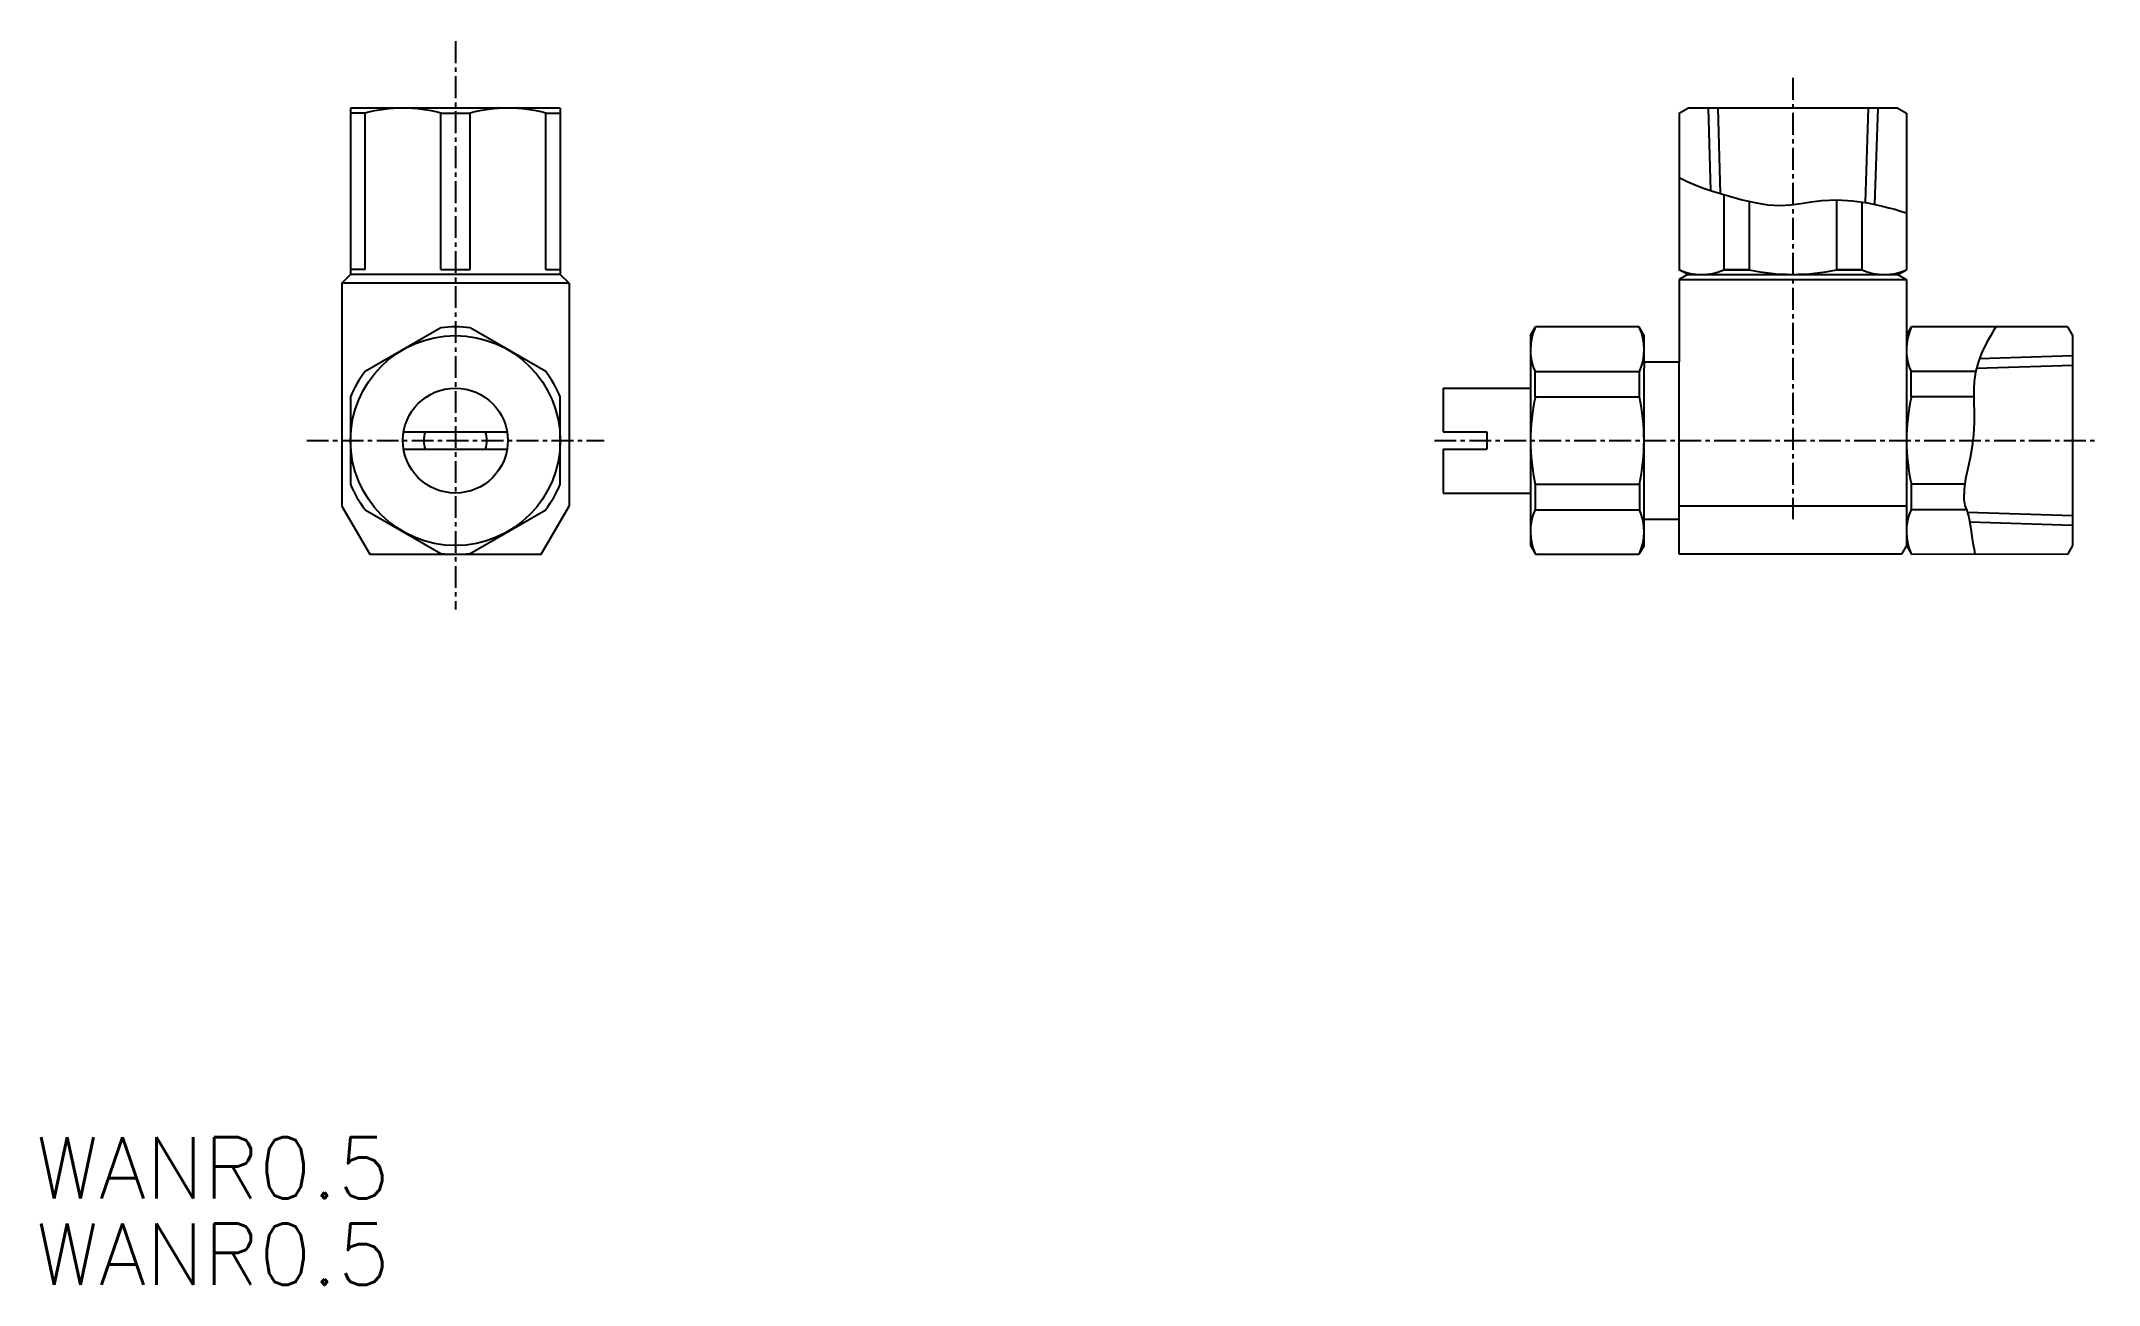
# Model space of a CAD drawing. Extents: x -162 to -45, y -33 to 38.
import ezdxf

# ---------------------------------------------------------------- set-up
doc = ezdxf.new("R2010")
doc.units = 0
doc.linetypes.add('CENTER', pattern=[2, 1.25, -0.25, 0.25, -0.25])
doc.layers.get('0').update_dxf_attribs({"linetype": 'CONTINUOUS'})
doc.layers.add('CENTER', color=1, linetype='CENTER')
doc.layers.add('FIG_3', color=7, linetype='CONTINUOUS')
doc.styles.get("Standard").update_dxf_attribs({"font": 'txt', "bigfont": 'bigfont'})

# ---------------------------------------------------------------- blocks, each defined once
blk = doc.blocks.new('$$$KIGO_3')
at = {"layer": 'FIG_3'}
for p, q in [((1.250834, 28.675508), (1.828185, 27.675508)), ((1.828185, 3.675508), (1.249698, 2.673539))]:
    blk.add_line(p, q, dxfattribs=at)
blk = doc.blocks.new('$$$KIGO_13')
at = {"layer": 'FIG_3'}
for centre in [(-121.002309, 36.345381), (-109.002309, 36.345381)]:
    blk.add_arc(centre, 17.330127, 75.530699, 104.469301, dxfattribs=at)

msp = doc.modelspace()

# ---------------------------------------------------------------- linework, layer by layer
at = {"color": 7}
for p, q in [((-132.78, 34.18), (-144.78, 34.18)), ((-144.78, 34.18), (-144.78, 24.68)), ((-132.78, 34.18), (-132.78, 24.68)), ((-68.8, 33.89), (-68.3, 34.18)), ((-56.3, 34.18), (-68.3, 34.18)), ((-66.6, 34.18), (-66.45, 29.31)), ((-58, 34.18), (-58.17, 28.8)), ((-56.3, 34.18), (-55.8, 33.89)), ((-143.94, 33.9), (-144.78, 33.9)), ((-143.94, 24.95), (-143.94, 33.9)), ((-139.61, 24.95), (-139.61, 33.9)), ((-139.61, 33.9), (-137.94, 33.9)), ((-137.94, 24.95), (-137.94, 33.9)), ((-133.61, 24.95), (-133.61, 33.9)), ((-133.61, 33.9), (-132.78, 33.9)), ((-68.8, 33.89), (-68.8, 24.94)), ((-55.8, 33.89), (-55.8, 24.94)), ((-66.25, 29.25), (-66.25, 24.94)), ((-64.8, 28.85), (-64.8, 24.94)), ((-59.8, 28.94), (-59.8, 24.94)), ((-58.36, 28.82), (-58.36, 24.94)), ((-143.94, 24.95), (-144.78, 24.95)), ((-139.61, 24.95), (-137.94, 24.95)), ((-133.61, 24.95), (-132.78, 24.95)), ((-68.3, 24.68), (-68.8, 24.94)), ((-64.8, 24.94), (-66.25, 24.94)), ((-58.36, 24.94), (-59.8, 24.94)), ((-56.3, 24.68), (-55.8, 24.94)), ((-145.28, 24.18), (-144.78, 24.68)), ((-145.28, 24.18), (-145.28, 11.43)), ((-132.28, 24.18), (-145.28, 24.18)), ((-132.78, 24.68), (-144.78, 24.68)), ((-132.28, 24.18), (-132.78, 24.68)), ((-132.28, 24.18), (-132.28, 11.43)), ((-68.3, 24.68), (-68.8, 24.39)), ((-68.8, 24.39), (-68.8, 19.68)), ((-68.8, 24.39), (-55.8, 24.39)), ((-68.3, 24.68), (-56.3, 24.68)), ((-56.3, 24.68), (-55.8, 24.39)), ((-55.8, 24.39), (-55.8, 15.18)), ((-139.61, 21.62), (-143.94, 19.12)), ((-133.61, 19.12), (-137.94, 21.62)), ((-77.3, 21.18), (-77.02, 21.68)), ((-71.09, 21.68), (-77.02, 21.68)), ((-70.8, 21.18), (-71.09, 21.68)), ((-55.8, 21.18), (-55.52, 21.68)), ((-46.59, 21.68), (-55.52, 21.68)), ((-77.3, 21.18), (-77.3, 15.18)), ((-70.8, 19.68), (-70.8, 21.18)), ((-46.3, 9.18), (-46.3, 21.18)), ((-77.04, 19.12), (-71.07, 19.12)), ((-77.03, 17.68), (-77.04, 19.12)), ((-71.07, 17.68), (-71.07, 19.12)), ((-70.8, 19.68), (-70.8, 19.33)), ((-70.8, 19.68), (-68.8, 19.68)), ((-70.8, 9.18), (-70.8, 19.33)), ((-68.8, 8.68), (-68.8, 19.68)), ((-51.85, 19.12), (-55.54, 19.12)), ((-55.53, 17.68), (-55.54, 19.12)), ((-46.3, 19.48), (-51.8, 19.3)), ((-144.78, 17.68), (-144.78, 12.68)), ((-132.78, 12.68), (-132.78, 17.68)), ((-82.3, 18.18), (-77.3, 18.18)), ((-82.3, 18.18), (-82.3, 15.68)), ((-77.03, 17.68), (-71.07, 17.68)), ((-51.96, 17.68), (-55.53, 17.68)), ((-141.73, 15.68), (-135.82, 15.68)), ((-82.3, 15.68), (-79.81, 15.68)), ((-79.81, 15.68), (-79.81, 14.68)), ((-141.73, 14.68), (-135.82, 14.68)), ((-82.3, 14.68), (-79.81, 14.68)), ((-82.3, 14.68), (-82.3, 12.18)), ((-77.3, 15.18), (-77.3, 9.18)), ((-55.8, 15.18), (-55.8, 9.18)), ((-82.3, 12.18), (-77.3, 12.18)), ((-77.04, 12.68), (-71.07, 12.68)), ((-77.04, 12.68), (-77.04, 11.23)), ((-71.07, 12.68), (-71.07, 11.23)), ((-55.53, 12.68), (-55.54, 11.23)), ((-52.48, 12.68), (-55.53, 12.68)), ((-145.28, 11.43), (-143.68, 8.68)), ((-143.94, 11.23), (-139.61, 8.73)), ((-137.94, 8.73), (-133.61, 11.23)), ((-133.87, 8.68), (-132.28, 11.43)), ((-77.04, 11.23), (-71.07, 11.23)), ((-70.8, 10.68), (-68.8, 10.68)), ((-55.8, 11.43), (-68.8, 11.43)), ((-52.37, 11.23), (-55.54, 11.23)), ((-46.3, 10.88), (-52.32, 11.06)), ((-143.68, 8.68), (-133.87, 8.68)), ((-77.3, 9.18), (-77.01, 8.68)), ((-77.01, 8.68), (-71.1, 8.68)), ((-70.8, 9.18), (-71.1, 8.68)), ((-56.09, 8.68), (-68.8, 8.68)), ((-55.8, 9.18), (-56.09, 8.68)), ((-55.8, 9.18), (-55.51, 8.68)), ((-46.59, 8.67), (-55.51, 8.68))]:
    msp.add_line(p, q, dxfattribs=at)
at = {"color": 3, "linetype": 'CONTINUOUS'}
for p, q in [((-67.15, 34.18), (-67.01, 29.48)), ((-57.45, 34.18), (-57.63, 28.69)), ((-46.3, 20.03), (-51.64, 19.86)), ((-46.3, 10.33), (-52.19, 10.51))]:
    msp.add_line(p, q, dxfattribs=at)
at = {"color": 7, "linetype": 'CONTINUOUS'}
for p, q in [((-66.25, 24.94), (-64.8, 24.94)), ((-59.8, 24.94), (-58.36, 24.94))]:
    msp.add_line(p, q, dxfattribs=at)
at = {"color": 3, "linetype": 'CONTINUOUS'}
for points in [[(-68.8, 30.21), (-68.58, 30.1), (-68.39, 30.01), (-68.21, 29.93), (-67.98, 29.83), (-67.98, 29.83), (-67.47, 29.63), (-66.96, 29.46), (-66.44, 29.3), (-65.92, 29.15), (-65.92, 29.15), (-65.2, 28.95), (-64.48, 28.78), (-63.76, 28.66), (-63.03, 28.62), (-63.03, 28.62), (-62.44, 28.66), (-61.85, 28.74), (-61.25, 28.83), (-60.65, 28.9), (-60.65, 28.9), (-59.77, 28.94), (-58.9, 28.89), (-58.03, 28.77), (-57.17, 28.58), (-57.17, 28.58), (-56.82, 28.49), (-56.48, 28.4), (-56.14, 28.3), (-55.8, 28.19)], [(-50.69, 21.68), (-50.84, 21.43), (-50.99, 21.19), (-51.14, 20.94), (-51.27, 20.69), (-51.27, 20.69), (-51.51, 20.18), (-51.71, 19.65), (-51.85, 19.1), (-51.93, 18.55), (-51.93, 18.55), (-51.96, 18.13), (-51.96, 17.71), (-51.95, 17.29), (-51.93, 16.87), (-51.93, 16.87), (-51.94, 16.2), (-51.98, 15.53), (-52.05, 14.86), (-52.17, 14.19), (-52.17, 14.19), (-52.3, 13.59), (-52.43, 13), (-52.51, 12.4), (-52.52, 11.81), (-52.52, 11.81), (-52.46, 11.47), (-52.36, 11.19), (-52.24, 10.8), (-52.13, 10.14), (-52.13, 10.14), (-52.05, 9.57), (-51.99, 9.23), (-51.94, 8.98), (-51.9, 8.68)]]:
    msp.add_lwpolyline(points, dxfattribs=at)
at = {"color": 7}
for radius in [6, 3]:
    msp.add_circle((-138.78, 15.18), radius, dxfattribs=at)
for centre, radius, start, end in [((-67.53, 27.87), 3.2, 246.4528, 293.5472), ((-62.26, 36.98), 12.3, 258.0544, 269.7857), ((-62.35, 36.98), 12.3, 270.2144, 281.9456), ((-57.08, 27.87), 3.2, 246.4537, 293.5464), ((-138.78, 15.18), 6.5, 82.6199, 97.3801), ((-74.24, 20.37), 3.07, 154.8415, 204.052), ((-73.88, 20.37), 3.08, 335.995, 25.0094), ((-52.74, 20.37), 3.07, 154.3842, 204.052), ((-138.78, 15.18), 6.5, 142.6199, 157.3801), ((-138.78, 15.18), 6.5, 22.6199, 37.3801), ((-65.84, 15.18), 11.46, 167.4042, 180), ((-82.82, 15.18), 12.01, 347.9827, 12.0173), ((-44.34, 15.18), 11.46, 167.4042, 180), ((-138.78, 15.18), 1.8, 163.8724, 196.1276), ((-138.78, 15.18), 1.8, 0, 16.1276), ((-138.78, 15.18), 1.8, 343.8724, 0), ((-65, 15.22), 12.3, 180.2144, 191.9456), ((-44.34, 15.18), 11.46, 180, 192.5958), ((-138.78, 15.18), 6.5, 202.6199, 217.3801), ((-138.78, 15.18), 6.5, 322.6199, 337.3801), ((-74.24, 9.98), 3.07, 155.948, 205.1585), ((-73.87, 9.98), 3.07, 334.8415, 24.052), ((-52.74, 9.98), 3.07, 155.948, 205.1585), ((-138.78, 15.18), 6.5, 262.6199, 277.3801)]:
    msp.add_arc(centre, radius, start, end, dxfattribs=at)
at = {"layer": 'CENTER', "color": 1, "linetype": 'CENTER'}
for p, q in [((-138.78, 38.01), (-138.78, 5.52)), ((-62.3, 35.91), (-62.3, 10.68)), ((-147.28, 15.18), (-130.28, 15.18)), ((-82.8, 15.18), (-44.8, 15.18))]:
    msp.add_line(p, q, dxfattribs=at)

# ---------------------------------------------------------------- block references
at = {"color": 7, "xscale": 0.5, "yscale": 0.5, "zscale": 0.5}
for name, p in [('$$$KIGO_13', (-81.27, 7.34)), ('$$$KIGO_3', (-47.22, 7.34))]:
    msp.add_blockref(name, p, dxfattribs=at)

# ---------------------------------------------------------------- texts
at = {"color": 7, "linetype": 'CONTINUOUS'}
for p in [(-162.77, -28.14), (-162.77, -33.08)]:
    msp.add_text('WANR0.5', height=3.5, dxfattribs=at).set_placement(p)

doc.saveas('drawing.dxf')
